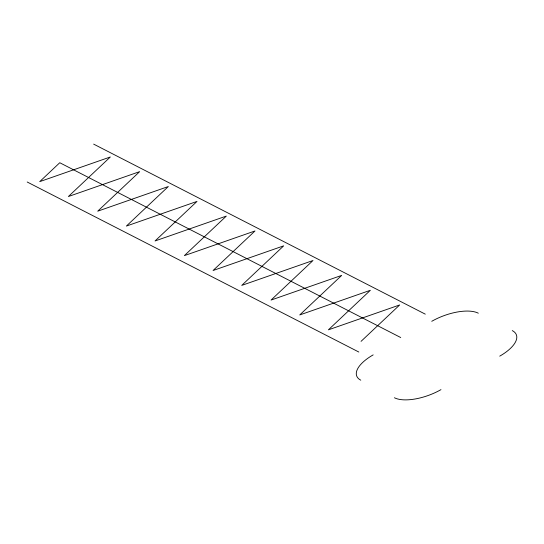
<?xml version="1.0" encoding="UTF-8"?>
<svg xmlns="http://www.w3.org/2000/svg" width="544" height="544" viewBox="0 0 544 544"><rect width="100%" height="100%" fill="white"/><g stroke="black" fill="none" stroke-linecap="round" stroke-linejoin="round"><path stroke-width="0.82" d="M361.06 341.346L399.684 304.946L328.386 329.841L370.362 290.285L299.717 314.956L341.686 275.393L271.041 300.07L313.011 260.508L241.713 285.41L283.689 245.847L213.044 270.518L255.014 230.955L184.368 255.632L226.338 216.07L155.04 240.972L197.016 201.409L126.371 226.08L168.341 186.524L97.696 211.194L139.672 171.632L68.374 196.534L110.344 156.971L39.698 181.648L59.765 162.731L400.738 337.545M93.656 144.126L425.279 314.153M27.2 182.002L358.822 352.029M360.781 380.174A35.571 14.98 -20.5 0 1 373.17 354.885M431.752 321.3A35.952 15.137 -20.5 0 1 478.305 313.194M440.966 389.647A35.952 15.137 -20.5 0 1 394.414 397.752M512.251 330.596A35.952 15.137 -20.5 0 1 499.732 356.15"/></g></svg>
